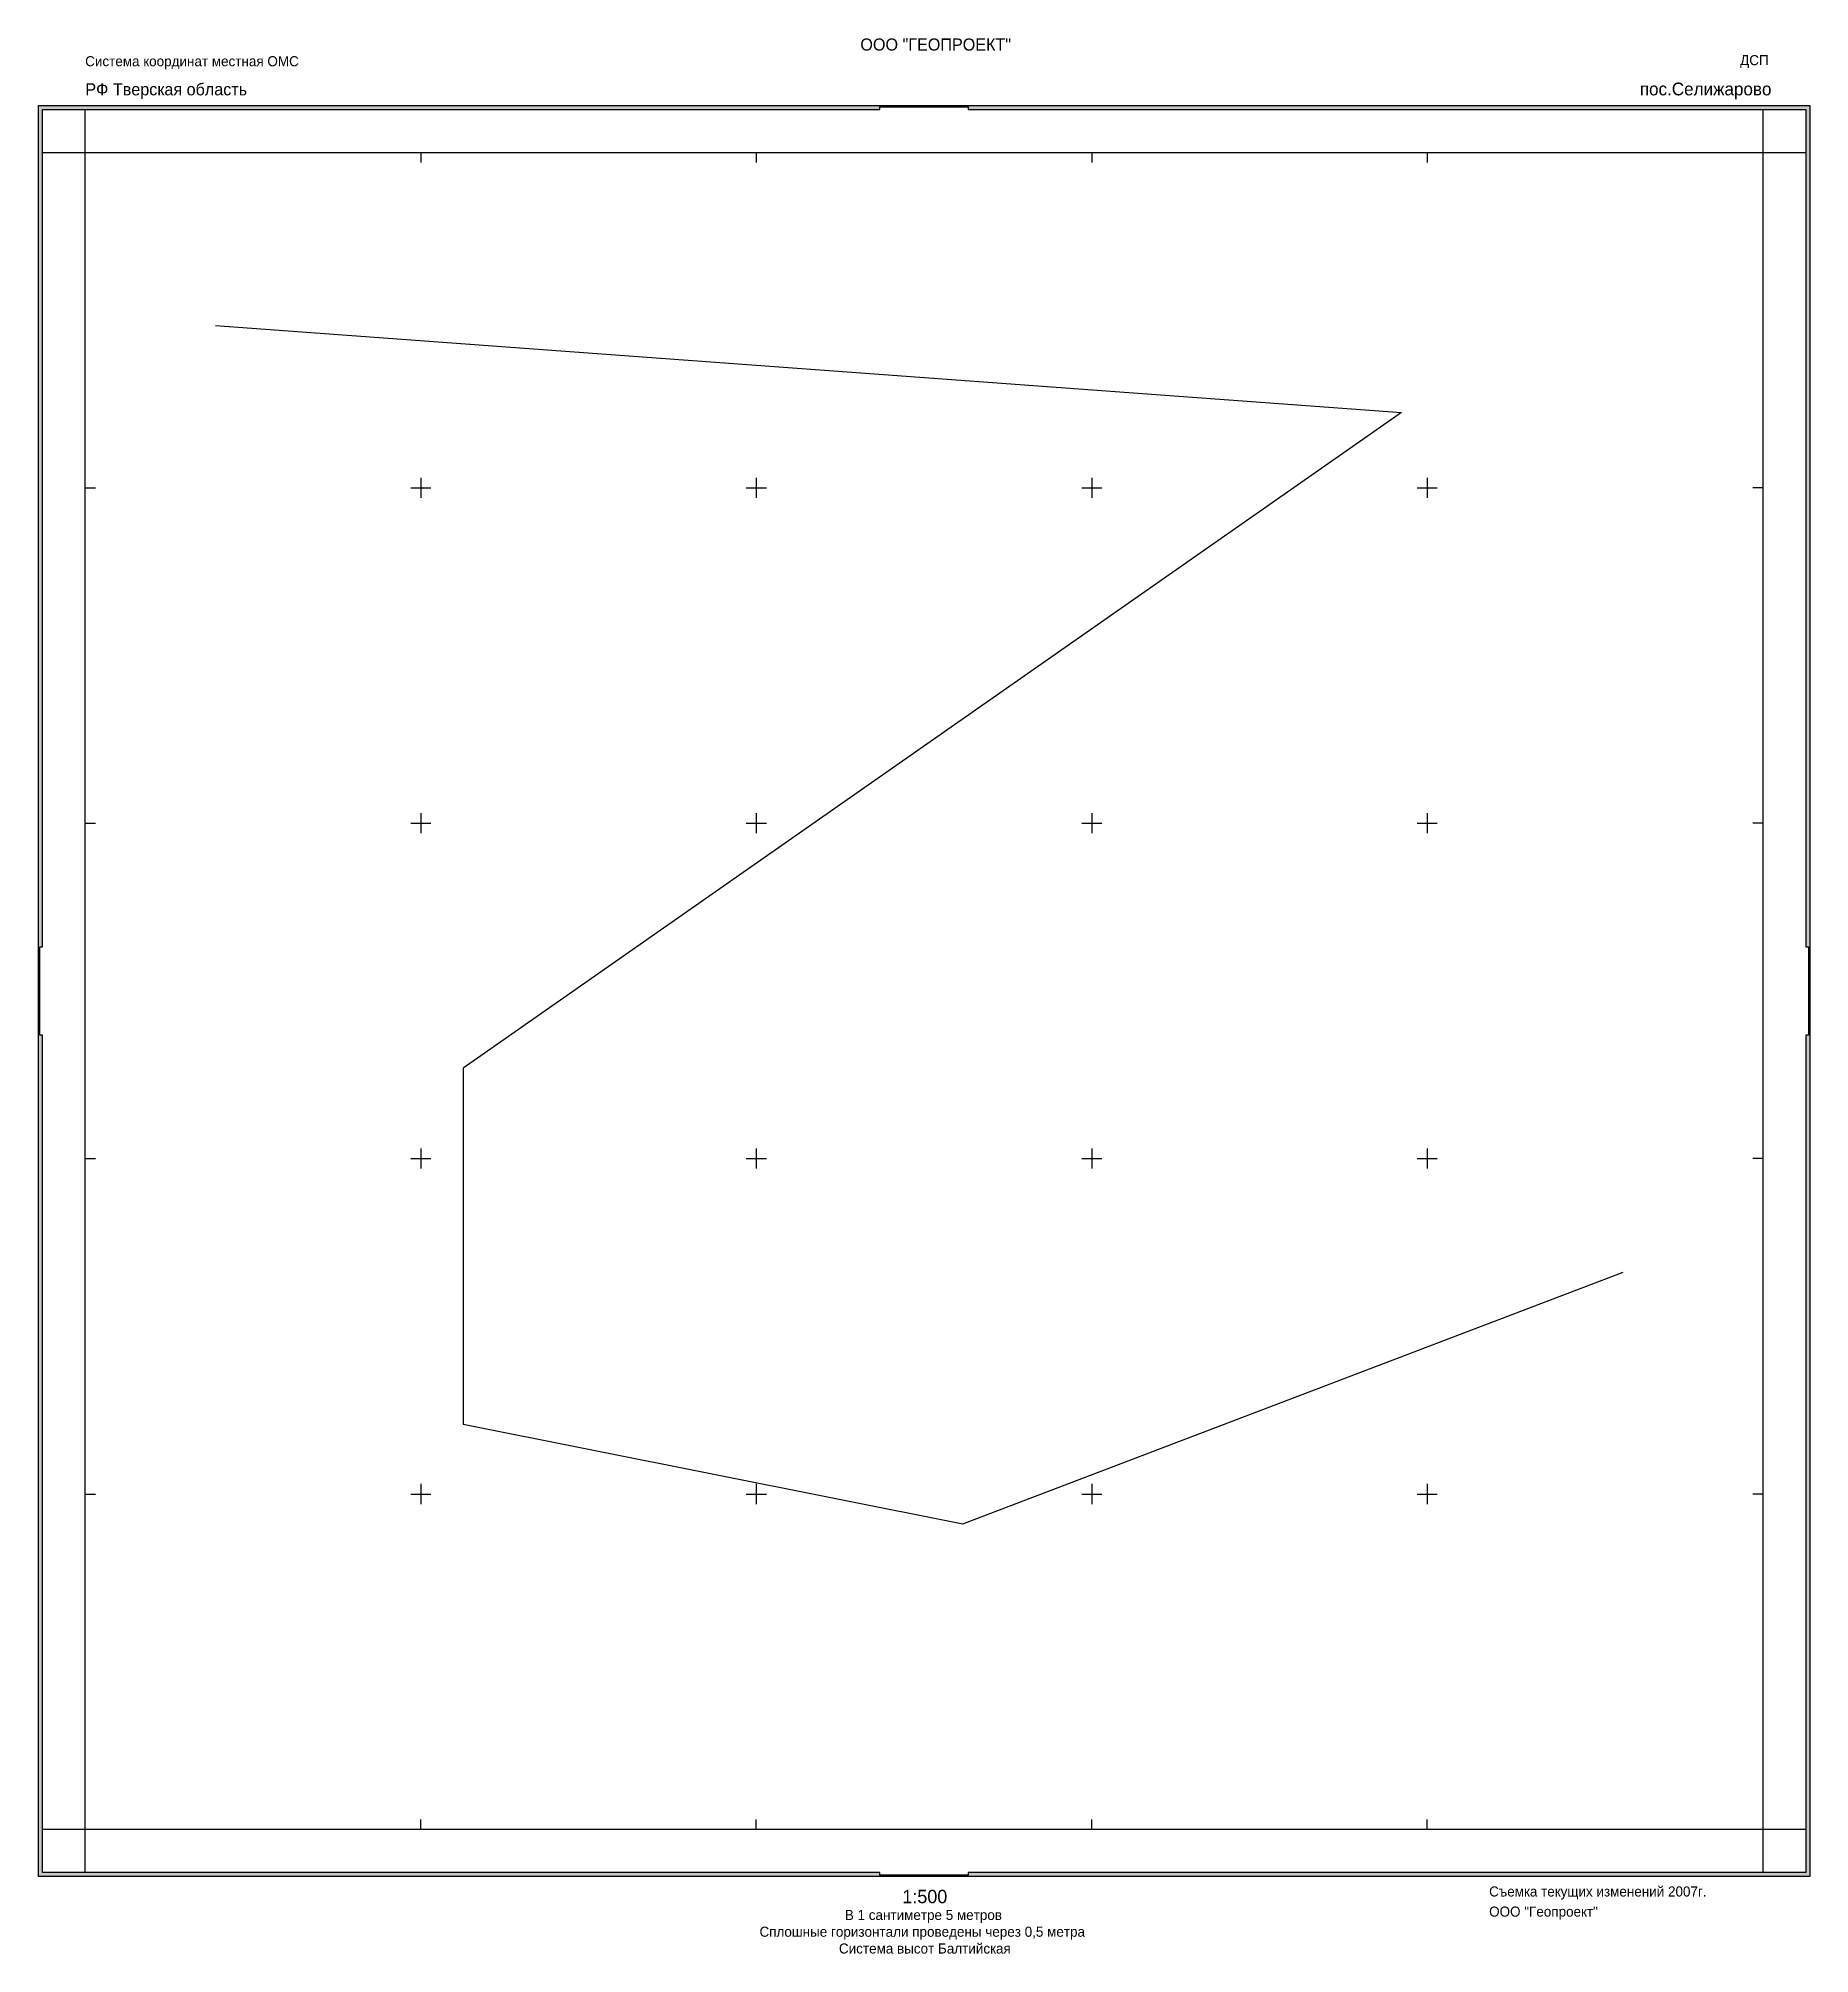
# Model space of a CAD drawing. Header units: metres. Extents: x 21398 to 21662, y 9552 to 9838.
import ezdxf

# ---------------------------------------------------------------- set-up
doc = ezdxf.new("R2010")
doc.units = ezdxf.units.M
doc.layers.add('Формат', color=7, linetype='Continuous')
doc.styles.add('Древний курсив полужирный (Д-432)', font='d432.ttf')
doc.styles.add('Рубленый широкий (Р-151)', font='d431.ttf')
doc.styles.add('Топографический полужирный (Т-132)', font='t132.ttf')

msp = doc.modelspace()

# ---------------------------------------------------------------- hatches: boundary and pattern name
at = {"layer": 'Формат', "linetype": 'Continuous'}
h = msp.add_hatch(color=256, dxfattribs=at)
h.paths.add_polyline_path([(21661.18, 9702.34), (21661.58, 9702.34), (21661.58, 9689.15), (21661.18, 9689.15), (21661.18, 9564.35), (21536.37, 9564.35), (21536.37, 9563.95), (21523.18, 9563.95), (21523.18, 9564.35), (21398.38, 9564.35), (21398.38, 9689.15), (21397.98, 9689.15), (21397.98, 9702.34), (21398.38, 9702.34), (21398.38, 9827.15), (21523.18, 9827.15), (21523.18, 9827.55), (21536.37, 9827.55), (21536.37, 9827.15), (21661.18, 9827.15)], flags=16)
h.paths.add_polyline_path([(21397.78, 9827.75), (21661.78, 9827.75), (21661.78, 9563.75), (21397.78, 9563.75)])

# ---------------------------------------------------------------- linework, layer by layer
at = {"linetype": 'Continuous'}
for p, q in [((21424.2, 9794.93), (21600.96, 9781.99)), ((21600.96, 9781.99), (21461.11, 9684.25)), ((21461.11, 9684.25), (21461.11, 9631.18)), ((21535.56, 9616.29), (21633.98, 9653.83)), ((21461.11, 9631.18), (21535.56, 9616.29))]:
    msp.add_line(p, q, dxfattribs=at)
at = {"layer": 'Формат', "linetype": 'Continuous'}
for p, q in [((21404.78, 9564.35), (21404.78, 9827.15)), ((21654.78, 9827.15), (21654.78, 9564.35)), ((21398.38, 9820.75), (21661.18, 9820.75)), ((21661.18, 9570.75), (21398.38, 9570.75))]:
    msp.add_line(p, q, dxfattribs=at)
at = {"layer": 'Формат', "color": 72, "linetype": 'Continuous'}
for p, q in [((21454.78, 9820.75), (21454.78, 9819.25)), ((21504.78, 9820.75), (21504.78, 9819.25)), ((21554.78, 9820.75), (21554.78, 9819.25)), ((21604.78, 9820.75), (21604.78, 9819.25)), ((21454.78, 9772.25), (21454.78, 9769.25)), ((21504.78, 9772.25), (21504.78, 9769.25)), ((21554.78, 9772.25), (21554.78, 9769.25)), ((21604.78, 9772.25), (21604.78, 9769.25)), ((21404.78, 9770.75), (21406.28, 9770.75)), ((21453.28, 9770.75), (21456.28, 9770.75)), ((21503.28, 9770.75), (21506.28, 9770.75)), ((21553.28, 9770.75), (21556.28, 9770.75)), ((21603.28, 9770.75), (21606.28, 9770.75)), ((21654.78, 9770.75), (21653.28, 9770.75)), ((21454.78, 9722.25), (21454.78, 9719.25)), ((21504.78, 9722.25), (21504.78, 9719.25)), ((21554.78, 9722.25), (21554.78, 9719.25)), ((21604.78, 9722.25), (21604.78, 9719.25)), ((21404.78, 9720.75), (21406.28, 9720.75)), ((21453.28, 9720.75), (21456.28, 9720.75)), ((21503.28, 9720.75), (21506.28, 9720.75)), ((21553.28, 9720.75), (21556.28, 9720.75)), ((21603.28, 9720.75), (21606.28, 9720.75)), ((21654.78, 9720.75), (21653.28, 9720.75)), ((21454.78, 9672.25), (21454.78, 9669.25)), ((21504.78, 9672.25), (21504.78, 9669.25)), ((21554.78, 9672.25), (21554.78, 9669.25)), ((21604.78, 9672.25), (21604.78, 9669.25)), ((21404.78, 9670.75), (21406.28, 9670.75)), ((21453.28, 9670.75), (21456.28, 9670.75)), ((21503.28, 9670.75), (21506.28, 9670.75)), ((21553.28, 9670.75), (21556.28, 9670.75)), ((21603.28, 9670.75), (21606.28, 9670.75)), ((21654.78, 9670.75), (21653.28, 9670.75)), ((21404.78, 9620.75), (21406.28, 9620.75)), ((21453.28, 9620.75), (21456.28, 9620.75)), ((21454.78, 9622.25), (21454.78, 9619.25)), ((21503.28, 9620.75), (21506.28, 9620.75)), ((21504.78, 9622.25), (21504.78, 9619.25)), ((21553.28, 9620.75), (21556.28, 9620.75)), ((21554.78, 9622.25), (21554.78, 9619.25)), ((21603.28, 9620.75), (21606.28, 9620.75)), ((21604.78, 9622.25), (21604.78, 9619.25)), ((21654.78, 9620.75), (21653.28, 9620.75)), ((21454.78, 9570.75), (21454.78, 9572.25)), ((21504.78, 9570.75), (21504.78, 9572.25)), ((21554.78, 9570.75), (21554.78, 9572.25)), ((21604.78, 9570.75), (21604.78, 9572.25))]:
    msp.add_line(p, q, dxfattribs=at)
at = {"layer": 'Формат', "linetype": 'Continuous', "flags": 128}
for points in [[(21397.78, 9827.75), (21661.78, 9827.75), (21661.78, 9563.75), (21397.78, 9563.75)], [(21661.18, 9702.34), (21661.58, 9702.34), (21661.58, 9689.15), (21661.18, 9689.15), (21661.18, 9564.35), (21536.37, 9564.35), (21536.37, 9563.95), (21523.18, 9563.95), (21523.18, 9564.35), (21398.38, 9564.35), (21398.38, 9689.15), (21397.98, 9689.15), (21397.98, 9702.34), (21398.38, 9702.34), (21398.38, 9827.15), (21523.18, 9827.15), (21523.18, 9827.55), (21536.37, 9827.55), (21536.37, 9827.15), (21661.18, 9827.15)]]:
    msp.add_lwpolyline(points, close=True, dxfattribs=at)

# ---------------------------------------------------------------- texts
at = {"layer": 'Формат', "linetype": 'Continuous'}
for s, height, style, p in [('ООО "ГЕОПРОЕКТ"', 1.8, 'Топографический полужирный (Т-132)', (21520.29, 9835.93)), ('Система координат местная ОМС', 1.5, 'Рубленый широкий (Р-151)', (21404.76, 9833.59)), ('ДСП', 1.5, 'Древний курсив полужирный (Д-432)', (21651.41, 9833.75)), ('РФ Тверская область', 1.8, 'Топографический полужирный (Т-132)', (21404.78, 9829.25)), ('пос.Селижарово', 1.9, 'Топографический полужирный (Т-132)', (21636.46, 9829.25)), ('Съемка текущих изменений 2007г.', 1.5, 'Рубленый широкий (Р-151)', (21614, 9560.75)), ('1:500', 2, 'Топографический полужирный (Т-132)', (21526.55, 9559.75)), ('В 1 сантиметре 5 метров', 1.5, 'Рубленый широкий (Р-151)', (21517.98, 9557.25)), ('ООО "Геопроект"', 1.5, 'Рубленый широкий (Р-151)', (21614, 9557.75)), ('Сплошные горизонтали проведены через 0,5 метра', 1.5, 'Рубленый широкий (Р-151)', (21505.26, 9554.75)), ('Система высот Балтийская', 1.5, 'Рубленый широкий (Р-151)', (21517.1, 9552.25))]:
    msp.add_text(s, height=height, dxfattribs=dict(at, style=style)).set_placement(p)

doc.saveas('drawing.dxf')
